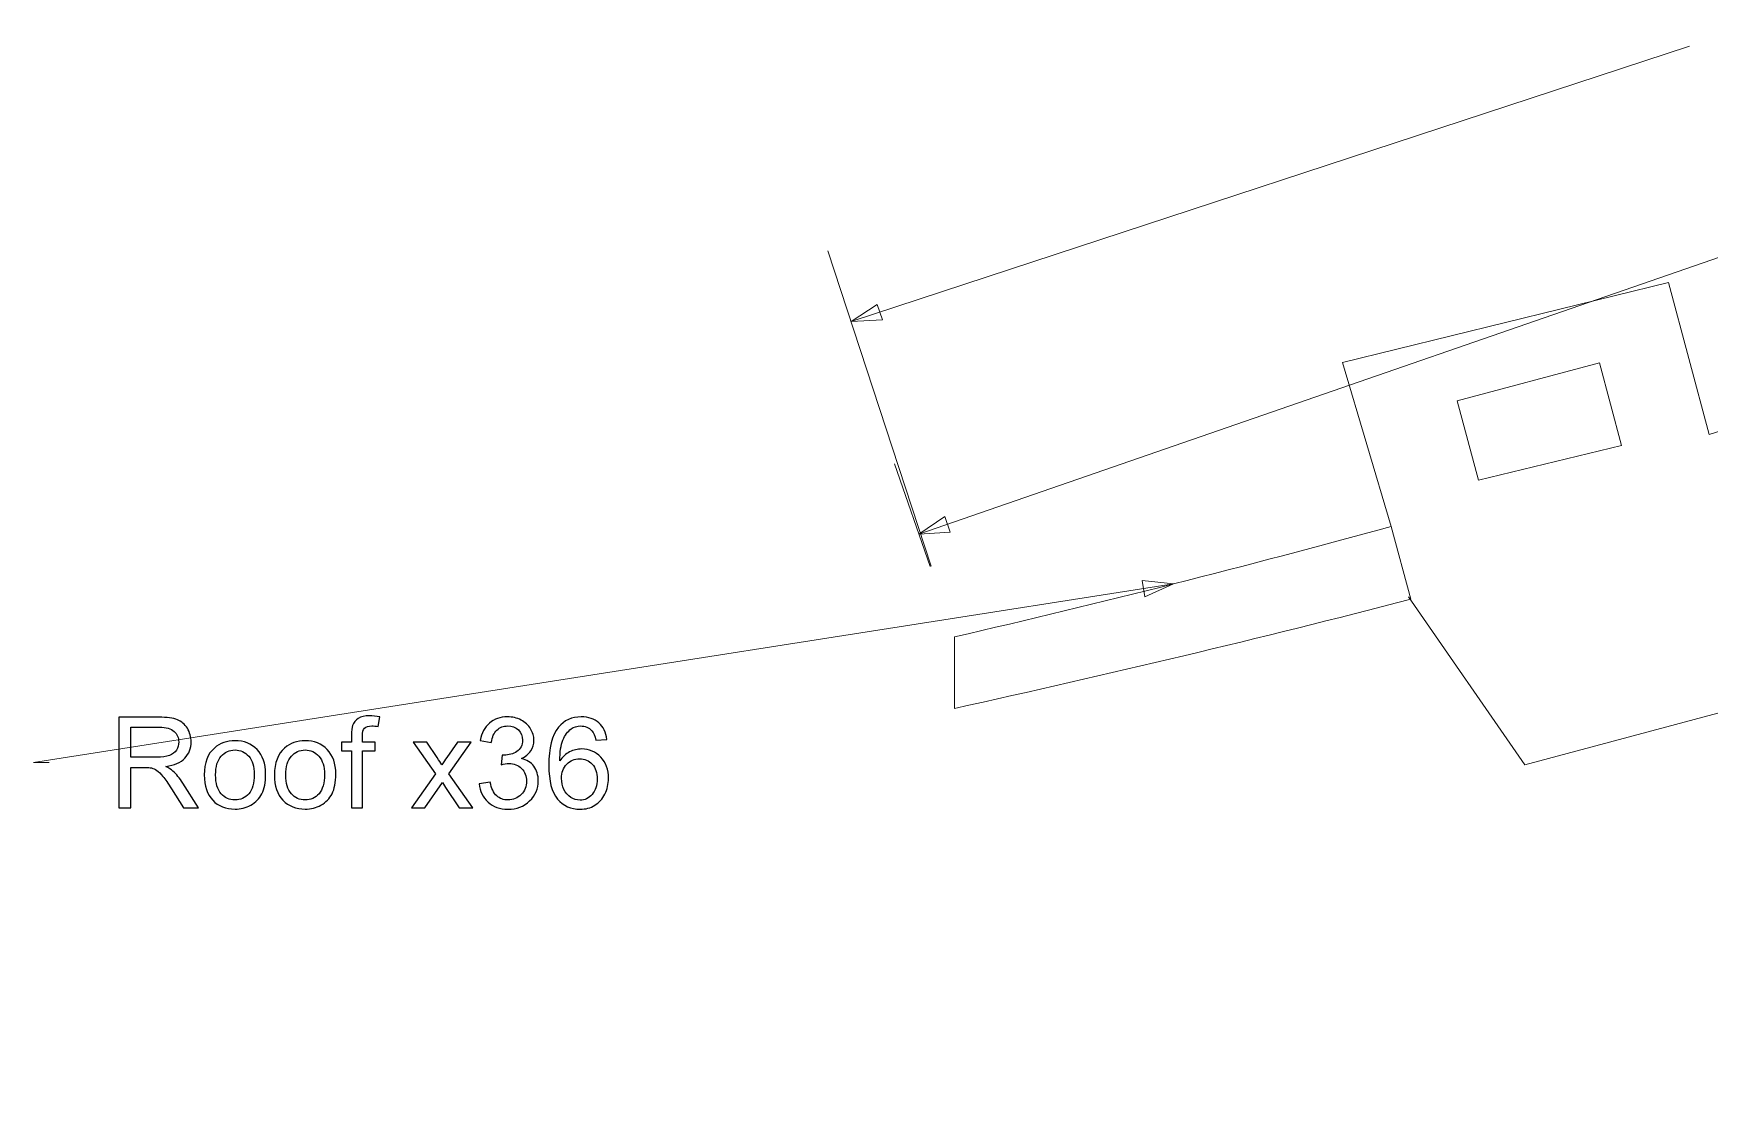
# Model space of a CAD drawing. Header units: inches. Extents: x -60.4 to -14.9, y -20.3 to 14.1.
# Drawn here: x -32.711 to -30.499, y 6.863 to 8.277 of the extents above; entities that cross this region are included whole.
import ezdxf

# ---------------------------------------------------------------- set-up
doc = ezdxf.new("R2010")
doc.units = ezdxf.units.IN
doc.header["$MEASUREMENT"] = 0
doc.layers.add('Master Desktop', color=7, linetype='Continuous', plot=False)

msp = doc.modelspace()

# ---------------------------------------------------------------- linework, layer by layer
at = {"layer": 'Master Desktop', "lineweight": 18}
for points in [[(-30.499, 7.7485), (-29.7552, 7.9754), (-29.0328, 8.2563), (-28.3417, 8.5724)], [(-31.4954, 7.4812), (-31.302, 7.5258), (-31.1097, 7.5745), (-30.9187, 7.6269)], [(-31.4954, 7.3869), (-31.2929, 7.4315), (-31.0917, 7.4793), (-30.893, 7.5309)]]:
    msp.add_open_spline(points, degree=3, dxfattribs=at)
at = {"layer": 'Master Desktop', "color": 155, "lineweight": 9}
for points in [[(-30.5251, 8.2606), (-30.5251, 8.2606), (-31.632, 7.8972), (-31.632, 7.8972)], [(-31.5423, 7.6167), (-31.5423, 7.6167), (-30.1811, 8.0876), (-30.1811, 8.0876)], [(-31.5261, 7.5747), (-31.5261, 7.5747), (-31.6627, 7.9907), (-31.6627, 7.9907)], [(-31.5276, 7.5742), (-31.5276, 7.5742), (-31.5744, 7.7097), (-31.5744, 7.7097)]]:
    msp.add_open_spline(points, degree=3, dxfattribs=at)
at = {"layer": 'Master Desktop', "color": 1, "lineweight": 9}
for points, knots in [([(-30.9187, 7.6269), (-30.9187, 7.6269), (-30.9833, 7.8431), (-30.9833, 7.8431), (-30.9833, 7.8431), (-30.9833, 7.8431), (-30.5526, 7.9489), (-30.5526, 7.9489)], [0, 0, 0, 0, 0.333333, 0.333333, 0.333333, 0.333333, 1, 1, 1, 1]), ([(-30.6147, 7.7339), (-30.6147, 7.7339), (-30.8036, 7.6881), (-30.8036, 7.6881), (-30.8036, 7.6881), (-30.8036, 7.6881), (-30.8317, 7.7927), (-30.8317, 7.7927), (-30.8317, 7.7927), (-30.8317, 7.7927), (-30.6439, 7.843), (-30.6439, 7.843), (-30.6439, 7.843), (-30.6439, 7.843), (-30.6147, 7.7339), (-30.6147, 7.7339)], [0, 0, 0, 0, 0.2, 0.2, 0.2, 0.2, 0.4, 0.4, 0.4, 0.4, 0.6, 0.6, 0.6, 0.6, 1, 1, 1, 1]), ([(-30.7422, 7.3123), (-30.7422, 7.3123), (-30.264, 7.4404), (-30.264, 7.4404), (-30.264, 7.4404), (-30.264, 7.4404), (-30.0541, 7.0769), (-30.0541, 7.0769), (-30.0541, 7.0769), (-30.0541, 7.0769), (-29.4854, 7.2293), (-29.4854, 7.2293), (-29.4854, 7.2293), (-29.4854, 7.2293), (-29.2738, 6.8629), (-29.2738, 6.8629), (-29.2738, 6.8629), (-29.2738, 6.8629), (-28.8417, 6.9805), (-28.8417, 6.9805), (-28.8417, 6.9805), (-28.8417, 6.9805), (-28.8417, 7.3586), (-28.8417, 7.3586), (-28.8417, 7.3586), (-28.8417, 7.3586), (-28.5917, 7.3586), (-28.5917, 7.3586), (-28.5917, 7.3586), (-28.5917, 7.3586), (-28.339, 7.3583), (-28.339, 7.3583), (-28.339, 7.3583), (-28.339, 7.3583), (-28.3417, 7.6755), (-28.3417, 7.6755)], [0, 0, 0, 0, 0.1, 0.1, 0.1, 0.1, 0.2, 0.2, 0.2, 0.2, 0.3, 0.3, 0.3, 0.3, 0.4, 0.4, 0.4, 0.4, 0.5, 0.5, 0.5, 0.5, 0.6, 0.6, 0.6, 0.6, 0.7, 0.7, 0.7, 0.7, 0.8, 0.8, 0.8, 0.8, 1, 1, 1, 1])]:
    msp.add_open_spline(points, degree=3, knots=knots, dxfattribs=at)
for points in [[(-30.499, 7.7485), (-30.499, 7.7485), (-30.5526, 7.9489), (-30.5526, 7.9489)], [(-30.9187, 7.6269), (-30.9187, 7.6269), (-30.893, 7.5309), (-30.893, 7.5309)], [(-30.8961, 7.534), (-30.8961, 7.534), (-30.7422, 7.3123), (-30.7422, 7.3123)]]:
    msp.add_open_spline(points, degree=3, dxfattribs=at)
at = {"layer": 'Master Desktop', "color": 155, "lineweight": 9}
for points, knots in [([(-31.5973, 7.9199), (-31.5973, 7.9199), (-31.632, 7.8972), (-31.632, 7.8972), (-31.632, 7.8972), (-31.632, 7.8972), (-31.5906, 7.8995), (-31.5906, 7.8995), (-31.5906, 7.8995), (-31.5906, 7.8995), (-31.5973, 7.9199), (-31.5973, 7.9199)], [0, 0, 0, 0, 0.25, 0.25, 0.25, 0.25, 0.5, 0.5, 0.5, 0.5, 1, 1, 1, 1]), ([(-31.501, 7.6196), (-31.501, 7.6196), (-31.5423, 7.6167), (-31.5423, 7.6167), (-31.5423, 7.6167), (-31.5423, 7.6167), (-31.508, 7.6399), (-31.508, 7.6399), (-31.508, 7.6399), (-31.508, 7.6399), (-31.501, 7.6196), (-31.501, 7.6196)], [0, 0, 0, 0, 0.25, 0.25, 0.25, 0.25, 0.5, 0.5, 0.5, 0.5, 1, 1, 1, 1]), ([(-31.2063, 7.5511), (-31.2063, 7.5511), (-32.7113, 7.3155), (-32.7113, 7.3155), (-32.7113, 7.3155), (-32.7113, 7.3155), (-32.6905, 7.3155), (-32.6905, 7.3155)], [0, 0, 0, 0, 0.333333, 0.333333, 0.333333, 0.333333, 1, 1, 1, 1]), ([(-31.2475, 7.5555), (-31.2475, 7.5555), (-31.2063, 7.5511), (-31.2063, 7.5511), (-31.2063, 7.5511), (-31.2063, 7.5511), (-31.2442, 7.5343), (-31.2442, 7.5343), (-31.2442, 7.5343), (-31.2442, 7.5343), (-31.2475, 7.5555), (-31.2475, 7.5555)], [0, 0, 0, 0, 0.25, 0.25, 0.25, 0.25, 0.5, 0.5, 0.5, 0.5, 1, 1, 1, 1])]:
    msp.add_open_spline(points, degree=3, knots=knots, dxfattribs=at)
at = {"layer": 'Master Desktop', "lineweight": 9}
msp.add_open_spline([(-31.4954, 7.4812), (-31.4954, 7.4812), (-31.4954, 7.3869), (-31.4954, 7.3869)], degree=3, dxfattribs=at)
at = {"layer": 'Master Desktop', "color": 155}
for points, knots in [([(-32.5986, 7.2558), (-32.5986, 7.2558), (-32.5986, 7.3752), (-32.5986, 7.3752), (-32.5986, 7.3752), (-32.5986, 7.3752), (-32.5457, 7.3752), (-32.5457, 7.3752), (-32.5457, 7.3752), (-32.535, 7.3752), (-32.527, 7.3741), (-32.5214, 7.3719), (-32.5214, 7.3719), (-32.5159, 7.3698), (-32.5115, 7.366), (-32.5082, 7.3606), (-32.5082, 7.3606), (-32.5049, 7.3552), (-32.5032, 7.3492), (-32.5032, 7.3426), (-32.5032, 7.3426), (-32.5032, 7.3342), (-32.506, 7.327), (-32.5115, 7.3212), (-32.5115, 7.3212), (-32.5169, 7.3154), (-32.5254, 7.3117), (-32.5368, 7.3102), (-32.5368, 7.3102), (-32.5326, 7.3082), (-32.5295, 7.3062), (-32.5273, 7.3042), (-32.5273, 7.3042), (-32.5227, 7.3), (-32.5183, 7.2947), (-32.5142, 7.2883), (-32.5142, 7.2883), (-32.5142, 7.2883), (-32.4936, 7.2558), (-32.4936, 7.2558), (-32.4936, 7.2558), (-32.4936, 7.2558), (-32.5133, 7.2558), (-32.5133, 7.2558), (-32.5133, 7.2558), (-32.5133, 7.2558), (-32.5291, 7.2807), (-32.5291, 7.2807), (-32.5291, 7.2807), (-32.5337, 7.2879), (-32.5375, 7.2933), (-32.5405, 7.2971), (-32.5405, 7.2971), (-32.5435, 7.3009), (-32.5461, 7.3036), (-32.5485, 7.3051), (-32.5485, 7.3051), (-32.5508, 7.3066), (-32.5532, 7.3077), (-32.5557, 7.3083), (-32.5557, 7.3083), (-32.5575, 7.3086), (-32.5604, 7.3088), (-32.5645, 7.3088), (-32.5645, 7.3088), (-32.5645, 7.3088), (-32.5827, 7.3088), (-32.5827, 7.3088), (-32.5827, 7.3088), (-32.5827, 7.3088), (-32.5827, 7.2558), (-32.5827, 7.2558), (-32.5827, 7.2558), (-32.5827, 7.2558), (-32.5986, 7.2558), (-32.5986, 7.2558)], [0, 0, 0, 0, 0.05, 0.05, 0.05, 0.05, 0.1, 0.1, 0.1, 0.1, 0.15, 0.15, 0.15, 0.15, 0.2, 0.2, 0.2, 0.2, 0.25, 0.25, 0.25, 0.25, 0.3, 0.3, 0.3, 0.3, 0.35, 0.35, 0.35, 0.35, 0.4, 0.4, 0.4, 0.4, 0.45, 0.45, 0.45, 0.45, 0.5, 0.5, 0.5, 0.5, 0.55, 0.55, 0.55, 0.55, 0.6, 0.6, 0.6, 0.6, 0.65, 0.65, 0.65, 0.65, 0.7, 0.7, 0.7, 0.7, 0.75, 0.75, 0.75, 0.75, 0.8, 0.8, 0.8, 0.8, 0.85, 0.85, 0.85, 0.85, 0.9, 0.9, 0.9, 0.9, 1, 1, 1, 1]), ([(-32.2915, 7.2558), (-32.2915, 7.2558), (-32.2915, 7.331), (-32.2915, 7.331), (-32.2915, 7.331), (-32.2915, 7.331), (-32.3045, 7.331), (-32.3045, 7.331), (-32.3045, 7.331), (-32.3045, 7.331), (-32.3045, 7.3423), (-32.3045, 7.3423), (-32.3045, 7.3423), (-32.3045, 7.3423), (-32.2915, 7.3423), (-32.2915, 7.3423), (-32.2915, 7.3423), (-32.2915, 7.3423), (-32.2915, 7.3515), (-32.2915, 7.3515), (-32.2915, 7.3515), (-32.2915, 7.3573), (-32.291, 7.3616), (-32.29, 7.3644), (-32.29, 7.3644), (-32.2885, 7.3682), (-32.2861, 7.3713), (-32.2825, 7.3736), (-32.2825, 7.3736), (-32.279, 7.376), (-32.274, 7.3772), (-32.2677, 7.3772), (-32.2677, 7.3772), (-32.2635, 7.3772), (-32.259, 7.3767), (-32.254, 7.3757), (-32.254, 7.3757), (-32.254, 7.3757), (-32.2562, 7.3629), (-32.2562, 7.3629), (-32.2562, 7.3629), (-32.2592, 7.3634), (-32.2621, 7.3637), (-32.2648, 7.3637), (-32.2648, 7.3637), (-32.2692, 7.3637), (-32.2724, 7.3627), (-32.2742, 7.3608), (-32.2742, 7.3608), (-32.2761, 7.3589), (-32.277, 7.3554), (-32.277, 7.3502), (-32.277, 7.3502), (-32.277, 7.3502), (-32.277, 7.3423), (-32.277, 7.3423), (-32.277, 7.3423), (-32.277, 7.3423), (-32.2602, 7.3423), (-32.2602, 7.3423), (-32.2602, 7.3423), (-32.2602, 7.3423), (-32.2602, 7.331), (-32.2602, 7.331), (-32.2602, 7.331), (-32.2602, 7.331), (-32.2768, 7.331), (-32.2768, 7.331), (-32.2768, 7.331), (-32.2768, 7.331), (-32.2768, 7.2558), (-32.2768, 7.2558), (-32.2768, 7.2558), (-32.2768, 7.2558), (-32.2915, 7.2558), (-32.2915, 7.2558)], [0, 0, 0, 0, 0.05, 0.05, 0.05, 0.05, 0.1, 0.1, 0.1, 0.1, 0.15, 0.15, 0.15, 0.15, 0.2, 0.2, 0.2, 0.2, 0.25, 0.25, 0.25, 0.25, 0.3, 0.3, 0.3, 0.3, 0.35, 0.35, 0.35, 0.35, 0.4, 0.4, 0.4, 0.4, 0.45, 0.45, 0.45, 0.45, 0.5, 0.5, 0.5, 0.5, 0.55, 0.55, 0.55, 0.55, 0.6, 0.6, 0.6, 0.6, 0.65, 0.65, 0.65, 0.65, 0.7, 0.7, 0.7, 0.7, 0.75, 0.75, 0.75, 0.75, 0.8, 0.8, 0.8, 0.8, 0.85, 0.85, 0.85, 0.85, 0.9, 0.9, 0.9, 0.9, 1, 1, 1, 1]), ([(-32.123, 7.2875), (-32.123, 7.2875), (-32.1084, 7.2895), (-32.1084, 7.2895), (-32.1084, 7.2895), (-32.1067, 7.2812), (-32.1039, 7.2752), (-32.0998, 7.2715), (-32.0998, 7.2715), (-32.0958, 7.2678), (-32.0909, 7.266), (-32.085, 7.266), (-32.085, 7.266), (-32.078, 7.266), (-32.0722, 7.2684), (-32.0675, 7.2732), (-32.0675, 7.2732), (-32.0627, 7.2779), (-32.0604, 7.2839), (-32.0604, 7.2909), (-32.0604, 7.2909), (-32.0604, 7.2976), (-32.0626, 7.3032), (-32.067, 7.3076), (-32.067, 7.3076), (-32.0714, 7.3119), (-32.077, 7.3141), (-32.0838, 7.3141), (-32.0838, 7.3141), (-32.0865, 7.3141), (-32.09, 7.3136), (-32.0941, 7.3125), (-32.0941, 7.3125), (-32.0941, 7.3125), (-32.0925, 7.3253), (-32.0925, 7.3253), (-32.0925, 7.3253), (-32.0915, 7.3252), (-32.0907, 7.3252), (-32.0901, 7.3252), (-32.0901, 7.3252), (-32.0839, 7.3252), (-32.0782, 7.3268), (-32.0732, 7.33), (-32.0732, 7.33), (-32.0682, 7.3333), (-32.0657, 7.3383), (-32.0657, 7.345), (-32.0657, 7.345), (-32.0657, 7.3504), (-32.0675, 7.3549), (-32.0712, 7.3584), (-32.0712, 7.3584), (-32.0748, 7.3619), (-32.0795, 7.3637), (-32.0853, 7.3637), (-32.0853, 7.3637), (-32.091, 7.3637), (-32.0957, 7.3619), (-32.0995, 7.3582), (-32.0995, 7.3582), (-32.1034, 7.3546), (-32.1058, 7.3492), (-32.1069, 7.342), (-32.1069, 7.342), (-32.1069, 7.342), (-32.1215, 7.3447), (-32.1215, 7.3447), (-32.1215, 7.3447), (-32.1197, 7.3545), (-32.1157, 7.3621), (-32.1093, 7.3675), (-32.1093, 7.3675), (-32.103, 7.373), (-32.0951, 7.3757), (-32.0856, 7.3757), (-32.0856, 7.3757), (-32.0791, 7.3757), (-32.0731, 7.3743), (-32.0677, 7.3715), (-32.0677, 7.3715), (-32.0622, 7.3687), (-32.058, 7.3649), (-32.0551, 7.3601), (-32.0551, 7.3601), (-32.0522, 7.3552), (-32.0507, 7.3501), (-32.0507, 7.3447), (-32.0507, 7.3447), (-32.0507, 7.3396), (-32.0521, 7.3349), (-32.0549, 7.3307), (-32.0549, 7.3307), (-32.0576, 7.3265), (-32.0617, 7.3231), (-32.0672, 7.3206), (-32.0672, 7.3206), (-32.0601, 7.319), (-32.0546, 7.3156), (-32.0507, 7.3105), (-32.0507, 7.3105), (-32.0468, 7.3054), (-32.0449, 7.2989), (-32.0449, 7.2912), (-32.0449, 7.2912), (-32.0449, 7.2808), (-32.0487, 7.2719), (-32.0563, 7.2647), (-32.0563, 7.2647), (-32.0639, 7.2574), (-32.0735, 7.2538), (-32.0851, 7.2538), (-32.0851, 7.2538), (-32.0956, 7.2538), (-32.1043, 7.257), (-32.1112, 7.2632), (-32.1112, 7.2632), (-32.1181, 7.2695), (-32.1221, 7.2775), (-32.123, 7.2875)], [0, 0, 0, 0, 0.032258, 0.032258, 0.032258, 0.032258, 0.064516, 0.064516, 0.064516, 0.064516, 0.096774, 0.096774, 0.096774, 0.096774, 0.129032, 0.129032, 0.129032, 0.129032, 0.16129, 0.16129, 0.16129, 0.16129, 0.193548, 0.193548, 0.193548, 0.193548, 0.225806, 0.225806, 0.225806, 0.225806, 0.258065, 0.258065, 0.258065, 0.258065, 0.290323, 0.290323, 0.290323, 0.290323, 0.322581, 0.322581, 0.322581, 0.322581, 0.354839, 0.354839, 0.354839, 0.354839, 0.387097, 0.387097, 0.387097, 0.387097, 0.419355, 0.419355, 0.419355, 0.419355, 0.451613, 0.451613, 0.451613, 0.451613, 0.483871, 0.483871, 0.483871, 0.483871, 0.516129, 0.516129, 0.516129, 0.516129, 0.548387, 0.548387, 0.548387, 0.548387, 0.580645, 0.580645, 0.580645, 0.580645, 0.612903, 0.612903, 0.612903, 0.612903, 0.645161, 0.645161, 0.645161, 0.645161, 0.677419, 0.677419, 0.677419, 0.677419, 0.709677, 0.709677, 0.709677, 0.709677, 0.741935, 0.741935, 0.741935, 0.741935, 0.774194, 0.774194, 0.774194, 0.774194, 0.806452, 0.806452, 0.806452, 0.806452, 0.83871, 0.83871, 0.83871, 0.83871, 0.870968, 0.870968, 0.870968, 0.870968, 0.903226, 0.903226, 0.903226, 0.903226, 0.935484, 0.935484, 0.935484, 0.935484, 1, 1, 1, 1]), ([(-31.9542, 7.346), (-31.9542, 7.346), (-31.9687, 7.3448), (-31.9687, 7.3448), (-31.9687, 7.3448), (-31.97, 7.3506), (-31.9719, 7.3548), (-31.9743, 7.3574), (-31.9743, 7.3574), (-31.9782, 7.3616), (-31.9832, 7.3637), (-31.989, 7.3637), (-31.989, 7.3637), (-31.9937, 7.3637), (-31.9979, 7.3624), (-32.0014, 7.3597), (-32.0014, 7.3597), (-32.006, 7.3564), (-32.0097, 7.3515), (-32.0124, 7.345), (-32.0124, 7.345), (-32.015, 7.3386), (-32.0164, 7.3294), (-32.0165, 7.3175), (-32.0165, 7.3175), (-32.013, 7.3228), (-32.0087, 7.3268), (-32.0035, 7.3294), (-32.0035, 7.3294), (-31.9984, 7.332), (-31.9931, 7.3333), (-31.9875, 7.3333), (-31.9875, 7.3333), (-31.9777, 7.3333), (-31.9694, 7.3297), (-31.9625, 7.3225), (-31.9625, 7.3225), (-31.9556, 7.3153), (-31.9522, 7.306), (-31.9522, 7.2946), (-31.9522, 7.2946), (-31.9522, 7.2871), (-31.9538, 7.2802), (-31.957, 7.2737), (-31.957, 7.2737), (-31.9603, 7.2673), (-31.9647, 7.2624), (-31.9704, 7.259), (-31.9704, 7.259), (-31.976, 7.2555), (-31.9824, 7.2538), (-31.9896, 7.2538), (-31.9896, 7.2538), (-32.0018, 7.2538), (-32.0117, 7.2583), (-32.0195, 7.2673), (-32.0195, 7.2673), (-32.0272, 7.2763), (-32.031, 7.2911), (-32.031, 7.3117), (-32.031, 7.3117), (-32.031, 7.3347), (-32.0267, 7.3515), (-32.0182, 7.362), (-32.0182, 7.362), (-32.0108, 7.3711), (-32.0007, 7.3757), (-31.9881, 7.3757), (-31.9881, 7.3757), (-31.9787, 7.3757), (-31.971, 7.373), (-31.965, 7.3678), (-31.965, 7.3678), (-31.959, 7.3625), (-31.9554, 7.3553), (-31.9542, 7.346)], [0, 0, 0, 0, 0.05, 0.05, 0.05, 0.05, 0.1, 0.1, 0.1, 0.1, 0.15, 0.15, 0.15, 0.15, 0.2, 0.2, 0.2, 0.2, 0.25, 0.25, 0.25, 0.25, 0.3, 0.3, 0.3, 0.3, 0.35, 0.35, 0.35, 0.35, 0.4, 0.4, 0.4, 0.4, 0.45, 0.45, 0.45, 0.45, 0.5, 0.5, 0.5, 0.5, 0.55, 0.55, 0.55, 0.55, 0.6, 0.6, 0.6, 0.6, 0.65, 0.65, 0.65, 0.65, 0.7, 0.7, 0.7, 0.7, 0.75, 0.75, 0.75, 0.75, 0.8, 0.8, 0.8, 0.8, 0.85, 0.85, 0.85, 0.85, 0.9, 0.9, 0.9, 0.9, 1, 1, 1, 1]), ([(-32.5827, 7.3225), (-32.5827, 7.3225), (-32.5488, 7.3225), (-32.5488, 7.3225), (-32.5488, 7.3225), (-32.5416, 7.3225), (-32.536, 7.3232), (-32.532, 7.3247), (-32.532, 7.3247), (-32.5279, 7.3262), (-32.5248, 7.3286), (-32.5227, 7.3319), (-32.5227, 7.3319), (-32.5206, 7.3352), (-32.5196, 7.3387), (-32.5196, 7.3426), (-32.5196, 7.3426), (-32.5196, 7.3482), (-32.5216, 7.3529), (-32.5257, 7.3565), (-32.5257, 7.3565), (-32.5298, 7.3602), (-32.5362, 7.362), (-32.545, 7.362), (-32.545, 7.362), (-32.545, 7.362), (-32.5827, 7.362), (-32.5827, 7.362), (-32.5827, 7.362), (-32.5827, 7.362), (-32.5827, 7.3225), (-32.5827, 7.3225)], [0, 0, 0, 0, 0.111111, 0.111111, 0.111111, 0.111111, 0.222222, 0.222222, 0.222222, 0.222222, 0.333333, 0.333333, 0.333333, 0.333333, 0.444444, 0.444444, 0.444444, 0.444444, 0.555556, 0.555556, 0.555556, 0.555556, 0.666667, 0.666667, 0.666667, 0.666667, 0.777778, 0.777778, 0.777778, 0.777778, 1, 1, 1, 1]), ([(-32.4859, 7.2991), (-32.4859, 7.315), (-32.4814, 7.3269), (-32.4725, 7.3346), (-32.4725, 7.3346), (-32.4651, 7.341), (-32.456, 7.3442), (-32.4453, 7.3442), (-32.4453, 7.3442), (-32.4335, 7.3442), (-32.4237, 7.3403), (-32.4162, 7.3325), (-32.4162, 7.3325), (-32.4087, 7.3247), (-32.4049, 7.314), (-32.4049, 7.3003), (-32.4049, 7.3003), (-32.4049, 7.2892), (-32.4065, 7.2805), (-32.4099, 7.2741), (-32.4099, 7.2741), (-32.4132, 7.2677), (-32.4181, 7.2628), (-32.4245, 7.2593), (-32.4245, 7.2593), (-32.4308, 7.2557), (-32.4378, 7.254), (-32.4453, 7.254), (-32.4453, 7.254), (-32.4574, 7.254), (-32.4672, 7.2579), (-32.4747, 7.2656), (-32.4747, 7.2656), (-32.4822, 7.2734), (-32.4859, 7.2845), (-32.4859, 7.2991)], [0, 0, 0, 0, 0.1, 0.1, 0.1, 0.1, 0.2, 0.2, 0.2, 0.2, 0.3, 0.3, 0.3, 0.3, 0.4, 0.4, 0.4, 0.4, 0.5, 0.5, 0.5, 0.5, 0.6, 0.6, 0.6, 0.6, 0.7, 0.7, 0.7, 0.7, 0.8, 0.8, 0.8, 0.8, 1, 1, 1, 1]), ([(-32.4709, 7.299), (-32.4709, 7.288), (-32.4685, 7.2797), (-32.4636, 7.2742), (-32.4636, 7.2742), (-32.4588, 7.2687), (-32.4527, 7.266), (-32.4453, 7.266), (-32.4453, 7.266), (-32.438, 7.266), (-32.432, 7.2687), (-32.4271, 7.2743), (-32.4271, 7.2743), (-32.4223, 7.2798), (-32.4199, 7.2882), (-32.4199, 7.2995), (-32.4199, 7.2995), (-32.4199, 7.3102), (-32.4223, 7.3183), (-32.4272, 7.3237), (-32.4272, 7.3237), (-32.432, 7.3292), (-32.4381, 7.332), (-32.4453, 7.332), (-32.4453, 7.332), (-32.4527, 7.332), (-32.4588, 7.3293), (-32.4636, 7.3238), (-32.4636, 7.3238), (-32.4685, 7.3183), (-32.4709, 7.3101), (-32.4709, 7.299)], [0, 0, 0, 0, 0.111111, 0.111111, 0.111111, 0.111111, 0.222222, 0.222222, 0.222222, 0.222222, 0.333333, 0.333333, 0.333333, 0.333333, 0.444444, 0.444444, 0.444444, 0.444444, 0.555556, 0.555556, 0.555556, 0.555556, 0.666667, 0.666667, 0.666667, 0.666667, 0.777778, 0.777778, 0.777778, 0.777778, 1, 1, 1, 1]), ([(-32.3932, 7.2991), (-32.3932, 7.315), (-32.3887, 7.3269), (-32.3798, 7.3346), (-32.3798, 7.3346), (-32.3724, 7.341), (-32.3633, 7.3442), (-32.3526, 7.3442), (-32.3526, 7.3442), (-32.3408, 7.3442), (-32.331, 7.3403), (-32.3235, 7.3325), (-32.3235, 7.3325), (-32.316, 7.3247), (-32.3122, 7.314), (-32.3122, 7.3003), (-32.3122, 7.3003), (-32.3122, 7.2892), (-32.3139, 7.2805), (-32.3172, 7.2741), (-32.3172, 7.2741), (-32.3205, 7.2677), (-32.3254, 7.2628), (-32.3318, 7.2593), (-32.3318, 7.2593), (-32.3381, 7.2557), (-32.3451, 7.254), (-32.3526, 7.254), (-32.3526, 7.254), (-32.3647, 7.254), (-32.3745, 7.2579), (-32.382, 7.2656), (-32.382, 7.2656), (-32.3895, 7.2734), (-32.3932, 7.2845), (-32.3932, 7.2991)], [0, 0, 0, 0, 0.1, 0.1, 0.1, 0.1, 0.2, 0.2, 0.2, 0.2, 0.3, 0.3, 0.3, 0.3, 0.4, 0.4, 0.4, 0.4, 0.5, 0.5, 0.5, 0.5, 0.6, 0.6, 0.6, 0.6, 0.7, 0.7, 0.7, 0.7, 0.8, 0.8, 0.8, 0.8, 1, 1, 1, 1]), ([(-32.3782, 7.299), (-32.3782, 7.288), (-32.3758, 7.2797), (-32.3709, 7.2742), (-32.3709, 7.2742), (-32.3661, 7.2687), (-32.36, 7.266), (-32.3526, 7.266), (-32.3526, 7.266), (-32.3454, 7.266), (-32.3393, 7.2687), (-32.3344, 7.2743), (-32.3344, 7.2743), (-32.3296, 7.2798), (-32.3272, 7.2882), (-32.3272, 7.2995), (-32.3272, 7.2995), (-32.3272, 7.3102), (-32.3296, 7.3183), (-32.3345, 7.3237), (-32.3345, 7.3237), (-32.3394, 7.3292), (-32.3454, 7.332), (-32.3526, 7.332), (-32.3526, 7.332), (-32.36, 7.332), (-32.3661, 7.3293), (-32.3709, 7.3238), (-32.3709, 7.3238), (-32.3758, 7.3183), (-32.3782, 7.3101), (-32.3782, 7.299)], [0, 0, 0, 0, 0.111111, 0.111111, 0.111111, 0.111111, 0.222222, 0.222222, 0.222222, 0.222222, 0.333333, 0.333333, 0.333333, 0.333333, 0.444444, 0.444444, 0.444444, 0.444444, 0.555556, 0.555556, 0.555556, 0.555556, 0.666667, 0.666667, 0.666667, 0.666667, 0.777778, 0.777778, 0.777778, 0.777778, 1, 1, 1, 1]), ([(-32.2124, 7.2558), (-32.2124, 7.2558), (-32.1808, 7.3006), (-32.1808, 7.3006), (-32.1808, 7.3006), (-32.1808, 7.3006), (-32.21, 7.3423), (-32.21, 7.3423), (-32.21, 7.3423), (-32.21, 7.3423), (-32.192, 7.3423), (-32.192, 7.3423), (-32.192, 7.3423), (-32.192, 7.3423), (-32.1784, 7.3219), (-32.1784, 7.3219), (-32.1784, 7.3219), (-32.1758, 7.3181), (-32.1738, 7.315), (-32.1724, 7.3125), (-32.1724, 7.3125), (-32.1699, 7.316), (-32.1677, 7.3191), (-32.1658, 7.3219), (-32.1658, 7.3219), (-32.1658, 7.3219), (-32.1514, 7.3423), (-32.1514, 7.3423), (-32.1514, 7.3423), (-32.1514, 7.3423), (-32.1335, 7.3423), (-32.1335, 7.3423), (-32.1335, 7.3423), (-32.1335, 7.3423), (-32.1629, 7.3006), (-32.1629, 7.3006), (-32.1629, 7.3006), (-32.1629, 7.3006), (-32.1315, 7.2558), (-32.1315, 7.2558), (-32.1315, 7.2558), (-32.1315, 7.2558), (-32.1494, 7.2558), (-32.1494, 7.2558), (-32.1494, 7.2558), (-32.1494, 7.2558), (-32.1673, 7.2825), (-32.1673, 7.2825), (-32.1673, 7.2825), (-32.1673, 7.2825), (-32.1714, 7.2889), (-32.1714, 7.2889), (-32.1714, 7.2889), (-32.1714, 7.2889), (-32.1945, 7.2558), (-32.1945, 7.2558), (-32.1945, 7.2558), (-32.1945, 7.2558), (-32.2124, 7.2558), (-32.2124, 7.2558)], [0, 0, 0, 0, 0.0625, 0.0625, 0.0625, 0.0625, 0.125, 0.125, 0.125, 0.125, 0.1875, 0.1875, 0.1875, 0.1875, 0.25, 0.25, 0.25, 0.25, 0.3125, 0.3125, 0.3125, 0.3125, 0.375, 0.375, 0.375, 0.375, 0.4375, 0.4375, 0.4375, 0.4375, 0.5, 0.5, 0.5, 0.5, 0.5625, 0.5625, 0.5625, 0.5625, 0.625, 0.625, 0.625, 0.625, 0.6875, 0.6875, 0.6875, 0.6875, 0.75, 0.75, 0.75, 0.75, 0.8125, 0.8125, 0.8125, 0.8125, 0.875, 0.875, 0.875, 0.875, 1, 1, 1, 1]), ([(-32.0142, 7.2945), (-32.0142, 7.2894), (-32.0131, 7.2846), (-32.011, 7.28), (-32.011, 7.28), (-32.0088, 7.2754), (-32.0058, 7.2719), (-32.002, 7.2695), (-32.002, 7.2695), (-31.9982, 7.267), (-31.9941, 7.2658), (-31.9898, 7.2658), (-31.9898, 7.2658), (-31.9836, 7.2658), (-31.9782, 7.2683), (-31.9738, 7.2733), (-31.9738, 7.2733), (-31.9694, 7.2783), (-31.9672, 7.2851), (-31.9672, 7.2937), (-31.9672, 7.2937), (-31.9672, 7.3019), (-31.9694, 7.3084), (-31.9737, 7.3132), (-31.9737, 7.3132), (-31.9781, 7.3179), (-31.9837, 7.3203), (-31.9904, 7.3203), (-31.9904, 7.3203), (-31.997, 7.3203), (-32.0027, 7.3179), (-32.0073, 7.3132), (-32.0073, 7.3132), (-32.0119, 7.3084), (-32.0142, 7.3022), (-32.0142, 7.2945)], [0, 0, 0, 0, 0.1, 0.1, 0.1, 0.1, 0.2, 0.2, 0.2, 0.2, 0.3, 0.3, 0.3, 0.3, 0.4, 0.4, 0.4, 0.4, 0.5, 0.5, 0.5, 0.5, 0.6, 0.6, 0.6, 0.6, 0.7, 0.7, 0.7, 0.7, 0.8, 0.8, 0.8, 0.8, 1, 1, 1, 1])]:
    msp.add_open_spline(points, degree=3, knots=knots, dxfattribs=at)

doc.saveas('drawing.dxf')
